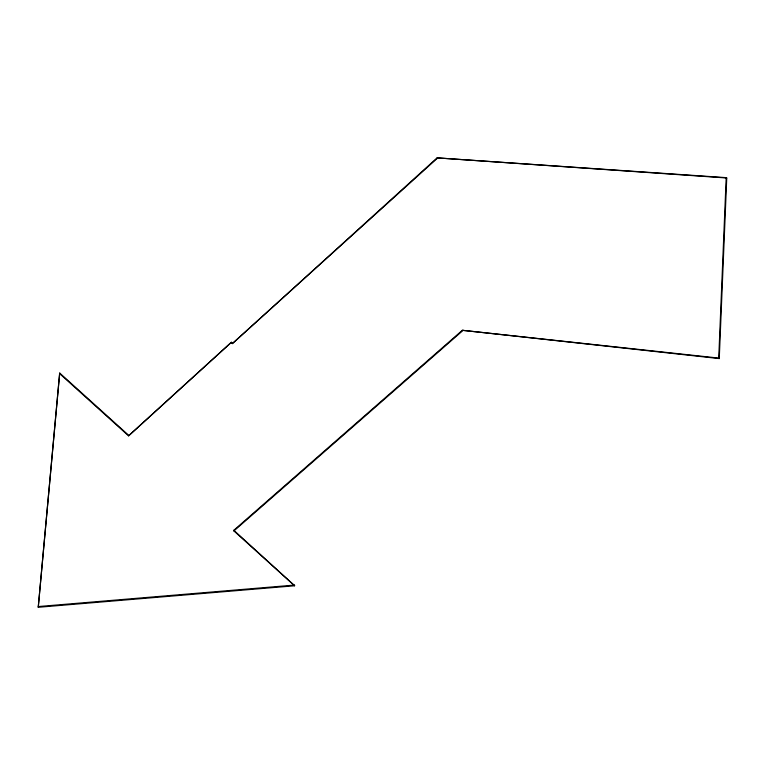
<?xml version="1.0" encoding="UTF-8"?>
<svg xmlns="http://www.w3.org/2000/svg" width="765" height="765" viewBox="0 0 765 765"><rect width="100%" height="100%" fill="white"/><g stroke="black" fill="none" stroke-linecap="round" stroke-linejoin="round"><path stroke-width="1.15" d="M726.186 177.643L726.75 177.996L719.253 358.584L718.727 358.087L726.186 177.643L437.073 157.877L232.34 343.628L437.723 157.925M128.606 435.256L59.718 373.052L59.603 373.607L128.568 435.859L231.403 342.261L232.273 343.112M718.727 358.087L462.309 330.298L233.832 530.269L294.659 585.78L38.25 607.286L59.603 373.607M38.25 607.286L59.718 373.052M128.568 435.859L231.403 342.261M294.659 585.78L233.899 530.939L463.141 330.327M38.374 606.54L294.535 585.072M726.75 177.996L437.073 157.877M719.253 358.584L462.309 330.298M231.47 342.777L232.34 343.628M233.832 530.269L233.899 530.939"/></g></svg>
